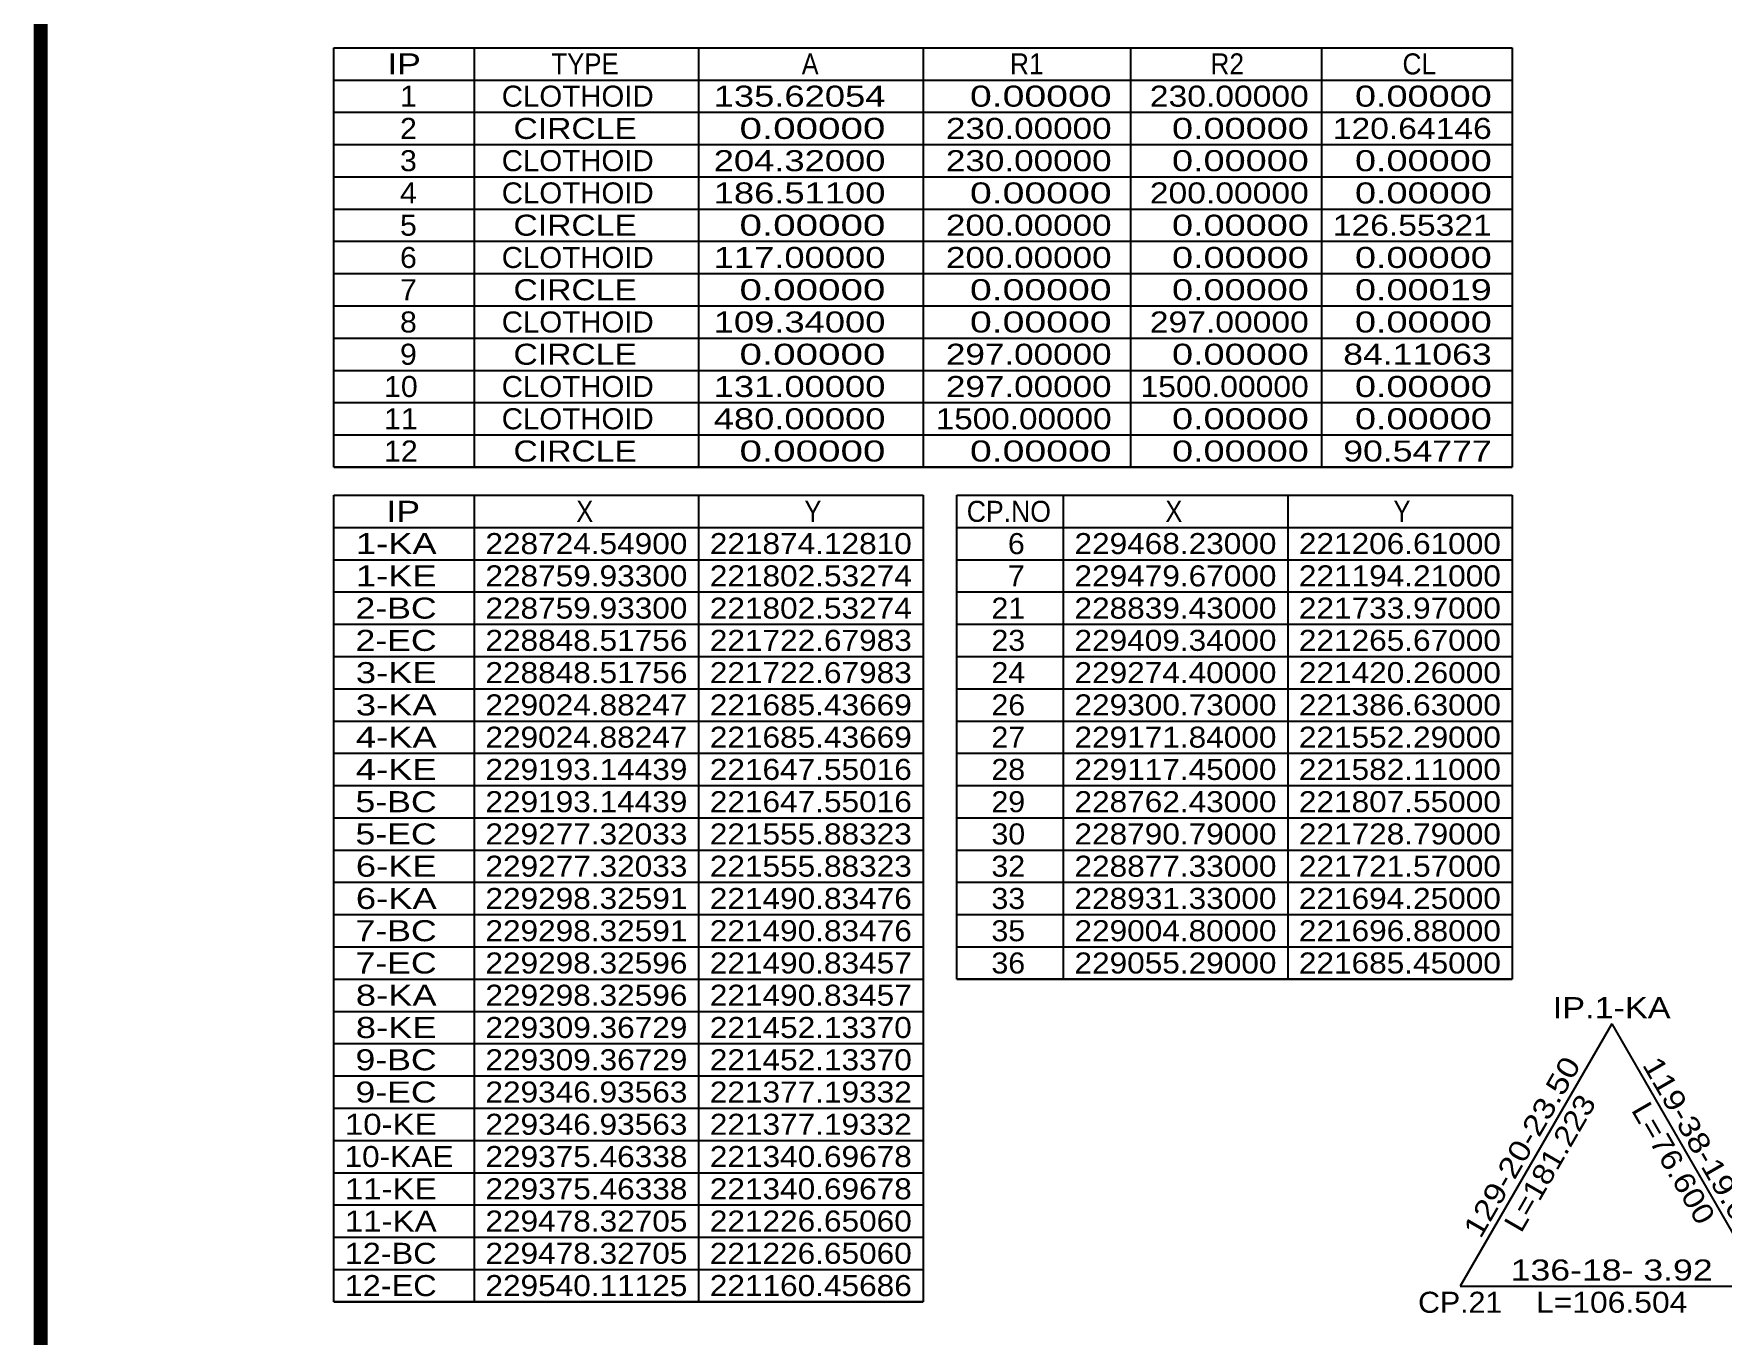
# Model space of a CAD drawing. Extents: x 230342 to 231183, y 224653 to 225247.
# Drawn here: x 230366.2 to 230607, y 224818.6 to 225004.1 of the extents above; entities that cross this region are included whole.
import ezdxf
from ezdxf.enums import TextEntityAlignment as Align

# ---------------------------------------------------------------- set-up
doc = ezdxf.new("R2010")
doc.units = 0
doc.header["$LTSCALE"] = 10
doc.header["$MEASUREMENT"] = 0
for name, color, linetype in [('CA-LEAL', 1, 'CONTINUOUS'), ('CA-LEAT', 3, 'CONTINUOUS'), ('CA-TABL-LIN1', 4, 'CONTINUOUS'), ('CA-TABL-LIN2', 1, 'CONTINUOUS'), ('CA-TABL-TEX1', 6, 'CONTINUOUS'), ('CA-TABL-TEX2', 3, 'CONTINUOUS'), ('CV-TABL-LIN1', 4, 'CONTINUOUS'), ('CV-TABL-LIN2', 1, 'CONTINUOUS'), ('CV-TABL-TEX1', 6, 'CONTINUOUS'), ('CV-TABL-TEX2', 3, 'CONTINUOUS'), ('CX-BORD', 3, 'CONTINUOUS'), ('CX-BORD-LIN1', 4, 'CONTINUOUS'), ('CX-BORD-LIN2', 3, 'CONTINUOUS'), ('CX-BORD-TEX2', 7, 'CONTINUOUS'), ('CX-BORD-TEX3', 6, 'CONTINUOUS')]:
    doc.layers.add(name, color=color, linetype=linetype)
doc.styles.get("Standard").update_dxf_attribs({"font": 'Dotum.ttf'})
doc.styles.add('TB_TEXT', font='Dotum.ttf')
doc.styles.add('TB_WBTXT', font='Dotum.ttf')
doc.styles.add('TB_WMTXT', font='Dotum.ttf')

# ---------------------------------------------------------------- blocks, each defined once
blk = doc.blocks.new('CXBLKA1-KHCA1')
at = {"layer": 'CX-BORD-LIN1', "const_width": 2}
blk.add_lwpolyline([(796, 0), (0, 0), (0, 554), (796, 554)], close=True, dxfattribs=at)
at = {"layer": 'CX-BORD-LIN1', "style": 'TB_TEXT'}
for tag, height, p in [('TR_RNUM4', 3, (285.11, 26.64)), ('TR_RDAT4', 3.5, (317.5, 27)), ('TR_DGN4', 3.5, (459.12, 27)), ('TR_CHK4', 3.5, (499.12, 27)), ('TR_APP4', 3.5, (539.12, 27)), ('TR_RNUM3', 3, (285.11, 20.64)), ('TR_RDAT3', 3.5, (317.5, 21)), ('TR_DGN3', 3.5, (459.12, 21)), ('TR_CHK3', 3.5, (499.12, 21)), ('TR_APP3', 3.5, (539.12, 21)), ('TR_RNUM2', 3, (285.11, 14.64)), ('TR_RDAT2', 3.5, (317.5, 15)), ('TR_DGN2', 3.5, (459.12, 15)), ('TR_CHK2', 3.5, (499.12, 15)), ('TR_APP2', 3.5, (539.12, 15)), ('TR_RNUM1', 3, (285.11, 8.64)), ('TR_RDAT1', 3.5, (317.5, 9)), ('TR_DGN1', 3.5, (459.12, 9)), ('TR_CHK1', 3.5, (499.12, 9)), ('TR_APP1', 3.5, (539.12, 9))]:
    blk.add_attdef(tag, text='', height=height, dxfattribs=at).set_placement(p, align=Align.MIDDLE_CENTER)
for tag, p in [('TR_RCON4', (342.3, 27)), ('TR_RCON3', (342.3, 21)), ('TR_RCON2', (342.3, 15)), ('TR_RCON1', (342.3, 9))]:
    blk.add_attdef(tag, text='', height=3.5, dxfattribs=at).set_placement(p, align=Align.MIDDLE_LEFT)
at = {"layer": 'CX-BORD-LIN2', "style": 'TB_TEXT'}
blk.add_attdef('TD_VERSION', text='', height=3, rotation=90, dxfattribs=at).set_placement((800.5, 48.01), align=Align.MIDDLE_CENTER)
at = {"layer": 'CX-BORD-TEX2', "style": 'TB_WMTXT'}
for tag, height, p in [('TB_CNAME', 5, (15.34, 531.83)), ('TB_CSCOP', 4, (16.63, 523.83))]:
    blk.add_attdef(tag, text='', height=height, dxfattribs=at).set_placement(p, align=Align.BOTTOM_LEFT)
at = {"layer": 'CX-BORD-TEX2', "style": 'TB_WBTXT'}
for tag, height, p in [('TB_MTITIL', 10, (398, 533.33)), ('TB_STITL', 7, (398, 518.33))]:
    blk.add_attdef(tag, text='', height=height, dxfattribs=at).set_placement(p, align=Align.MIDDLE_CENTER)
at = {"layer": 'CX-BORD-TEX3', "style": 'TB_TEXT'}
for tag, height, p in [('TD_DCOMP', 4.5, (217.5, 25)), ('TD_CSECT', 4.5, (611, 25)), ('TD_DNAME_TOP', 4.5, (755, 25)), ('TD_DNAME_MAIN', 4.5, (755, 19.01)), ('TD_CCOMP', 4.5, (217.5, 15)), ('TD_HSCAL', 4.5, (626.7, 15.24)), ('TD_VSCAL', 4.5, (655.78, 15.24)), ('TD_DNAME_BOT', 3, (755, 13.65)), ('TD_CNAME', 4.5, (65, 5.75)), ('TD_FIELD', 4.5, (182.5, 5.53)), ('TD_CSTEP', 4.5, (253.24, 5.53)), ('TD_DWGCODE', 4.5, (641, 5.39)), ('TD_DWGNO', 4.5, (755, 5.39))]:
    blk.add_attdef(tag, text='', height=height, dxfattribs=at).set_placement(p, align=Align.MIDDLE_CENTER)
at = {"layer": 'CX-BORD-TEX3', "style": 'TB_TEXT', "width": 0.9}
blk.add_attdef('TD_CDIST', text='', height=4.5, dxfattribs=at).set_placement((656, 25), align=Align.MIDDLE_CENTER)

msp = doc.modelspace()

# ---------------------------------------------------------------- linework, layer by layer
at = {"layer": 'CA-LEAL', "linetype": 'Continuous'}
for p, q in [((230591.24, 224862.98), (230569.64, 224825.57)), ((230591.24, 224862.98), (230612.84, 224825.57)), ((230569.64, 224825.57), (230612.84, 224825.57))]:
    msp.add_line(p, q, dxfattribs=at)
at = {"layer": 'CA-TABL-LIN1'}
for p, q in [((230409.04, 224942.35), (230409.04, 225002.15)), ((230409.04, 225002.15), (230577.04, 225002.15)), ((230429.04, 225002.15), (230429.04, 224942.35)), ((230577.04, 225002.15), (230577.04, 224942.35)), ((230409.04, 224997.55), (230577.04, 224997.55)), ((230409.04, 224942.35), (230577.04, 224942.35)), ((230577.04, 224942.35), (230409.04, 224942.35)), ((230409.04, 224823.35), (230409.04, 224938.35)), ((230409.04, 224938.35), (230493.04, 224938.35)), ((230429.04, 224938.35), (230429.04, 224823.35)), ((230493.04, 224938.35), (230493.04, 224823.35)), ((230409.04, 224933.75), (230493.04, 224933.75)), ((230409.04, 224823.35), (230493.04, 224823.35)), ((230493.04, 224823.35), (230409.04, 224823.35))]:
    msp.add_line(p, q, dxfattribs=at)
at = {"layer": 'CA-TABL-LIN2'}
for p, q in [((230461.04, 225002.15), (230461.04, 224942.35)), ((230493.04, 225002.15), (230493.04, 224942.35)), ((230522.64, 225002.15), (230522.64, 224942.35)), ((230549.84, 225002.15), (230549.84, 224942.35)), ((230409.04, 224992.95), (230577.04, 224992.95)), ((230409.04, 224988.35), (230577.04, 224988.35)), ((230409.04, 224983.75), (230577.04, 224983.75)), ((230409.04, 224979.15), (230577.04, 224979.15)), ((230409.04, 224974.55), (230577.04, 224974.55)), ((230409.04, 224969.95), (230577.04, 224969.95)), ((230409.04, 224965.35), (230577.04, 224965.35)), ((230409.04, 224960.75), (230577.04, 224960.75)), ((230409.04, 224956.15), (230577.04, 224956.15)), ((230409.04, 224951.55), (230577.04, 224951.55)), ((230409.04, 224946.95), (230577.04, 224946.95)), ((230461.04, 224938.35), (230461.04, 224823.35)), ((230409.04, 224929.15), (230493.04, 224929.15)), ((230409.04, 224924.55), (230493.04, 224924.55)), ((230409.04, 224919.95), (230493.04, 224919.95)), ((230409.04, 224915.35), (230493.04, 224915.35)), ((230409.04, 224910.75), (230493.04, 224910.75)), ((230409.04, 224906.15), (230493.04, 224906.15)), ((230409.04, 224901.55), (230493.04, 224901.55)), ((230409.04, 224896.95), (230493.04, 224896.95)), ((230409.04, 224892.35), (230493.04, 224892.35)), ((230409.04, 224887.75), (230493.04, 224887.75)), ((230409.04, 224883.15), (230493.04, 224883.15)), ((230409.04, 224878.55), (230493.04, 224878.55)), ((230409.04, 224873.95), (230493.04, 224873.95)), ((230409.04, 224869.35), (230493.04, 224869.35)), ((230409.04, 224864.75), (230493.04, 224864.75)), ((230409.04, 224860.15), (230493.04, 224860.15)), ((230409.04, 224855.55), (230493.04, 224855.55)), ((230409.04, 224850.95), (230493.04, 224850.95)), ((230409.04, 224846.35), (230493.04, 224846.35)), ((230409.04, 224841.75), (230493.04, 224841.75)), ((230409.04, 224837.15), (230493.04, 224837.15)), ((230409.04, 224832.55), (230493.04, 224832.55)), ((230409.04, 224827.95), (230493.04, 224827.95))]:
    msp.add_line(p, q, dxfattribs=at)
at = {"layer": 'CV-TABL-LIN1'}
for p, q in [((230497.84, 224869.35), (230497.84, 224938.35)), ((230497.84, 224938.35), (230577.04, 224938.35)), ((230513.04, 224938.35), (230513.04, 224869.35)), ((230577.04, 224938.35), (230577.04, 224869.35)), ((230497.84, 224933.75), (230577.04, 224933.75)), ((230497.84, 224869.35), (230577.04, 224869.35)), ((230577.04, 224869.35), (230497.84, 224869.35))]:
    msp.add_line(p, q, dxfattribs=at)
at = {"layer": 'CV-TABL-LIN2'}
for p, q in [((230545.04, 224938.35), (230545.04, 224869.35)), ((230497.84, 224929.15), (230577.04, 224929.15)), ((230497.84, 224924.55), (230577.04, 224924.55)), ((230497.84, 224919.95), (230577.04, 224919.95)), ((230497.84, 224915.35), (230577.04, 224915.35)), ((230497.84, 224910.75), (230577.04, 224910.75)), ((230497.84, 224906.15), (230577.04, 224906.15)), ((230497.84, 224901.55), (230577.04, 224901.55)), ((230497.84, 224896.95), (230577.04, 224896.95)), ((230497.84, 224892.35), (230577.04, 224892.35)), ((230497.84, 224887.75), (230577.04, 224887.75)), ((230497.84, 224883.15), (230577.04, 224883.15)), ((230497.84, 224878.55), (230577.04, 224878.55)), ((230497.84, 224873.95), (230577.04, 224873.95))]:
    msp.add_line(p, q, dxfattribs=at)

# ---------------------------------------------------------------- block references
at = {"layer": 'CX-BORD'}
msp.add_blockref('CXBLKA1-KHCA1', (230367.24, 224672.57), dxfattribs=at)

# ---------------------------------------------------------------- texts
at = {"layer": 'CA-LEAT'}
for s, rotation, width, p, p2 in [('IP.1-KA', 0, 1.068669, (230582.84, 224863.78), (230599.64, 224863.78)), ('129-20-23.50', 60, 1.015822, (230572.54, 224832.21), (230586.94, 224857.15)), ('119-38-19.02', 300, 1.015822, (230595.53, 224857.15), (230609.93, 224832.21)), ('L=181.223', 60, 1.036811, (230578.33, 224833.02), (230589.13, 224851.73)), ('L=76.600', 300, 1.043309, (230593.95, 224850.69), (230603.55, 224834.06)), ('136-18- 3.92', 0, 1.054426, (230576.84, 224826.37), (230605.64, 224826.37)), ('CP.21', 0, 0.991258, (230563.64, 224821.77), (230575.64, 224821.77)), ('L=106.504', 0, 1.036811, (230580.44, 224821.77), (230602.04, 224821.77))]:
    msp.add_text(s, height=3, rotation=rotation, dxfattribs=dict(at, width=width)).set_placement(p, p2, align=Align.FIT)
at = {"layer": 'CA-TABL-TEX1'}
for s, width, p, p2 in [('IP', 1.278959, (230416.64, 224998.35), (230421.44, 224998.35)), ('TYPE', 0.937734, (230440.05, 224998.35), (230449.65, 224998.35)), ('A', 0.86325, (230475.75, 224998.35), (230478.15, 224998.35)), ('R1', 0.920531, (230505.44, 224998.35), (230510.24, 224998.35)), ('R2', 0.920531, (230534.02, 224998.35), (230538.82, 224998.35)), ('CL', 0.912693, (230561.41, 224998.35), (230566.21, 224998.35)), ('1', 0.987605, (230418.46, 224993.75), (230420.86, 224993.75)), ('2', 0.987605, (230418.46, 224989.15), (230420.86, 224989.15)), ('3', 0.987605, (230418.46, 224984.55), (230420.86, 224984.55)), ('4', 0.987605, (230418.46, 224979.95), (230420.86, 224979.95)), ('5', 0.987605, (230418.46, 224975.35), (230420.86, 224975.35)), ('6', 0.987605, (230418.46, 224970.75), (230420.86, 224970.75)), ('7', 0.987605, (230418.46, 224966.15), (230420.86, 224966.15)), ('8', 0.987605, (230418.46, 224961.55), (230420.86, 224961.55)), ('9', 0.987605, (230418.46, 224956.95), (230420.86, 224956.95)), ('10', 0.987605, (230416.19, 224952.35), (230420.99, 224952.35)), ('11', 0.987605, (230416.19, 224947.75), (230420.99, 224947.75)), ('12', 0.987605, (230416.19, 224943.15), (230420.99, 224943.15)), ('IP', 1.278959, (230416.52, 224934.55), (230421.32, 224934.55)), ('X', 0.954045, (230443.61, 224934.55), (230446.01, 224934.55)), ('Y', 0.957143, (230476.14, 224934.55), (230478.54, 224934.55)), ('  1-KA', 1.091852, (230409.29, 224929.95), (230423.69, 224929.95)), ('  1-KE', 1.105155, (230409.29, 224925.35), (230423.69, 224925.35)), ('  2-BC', 1.065863, (230409.29, 224920.75), (230423.69, 224920.75)), ('  2-EC', 1.082828, (230409.29, 224916.15), (230423.69, 224916.15)), ('  3-KE', 1.105155, (230409.29, 224911.55), (230423.69, 224911.55)), ('  3-KA', 1.091852, (230409.29, 224906.95), (230423.69, 224906.95)), ('  4-KA', 1.091852, (230409.29, 224902.35), (230423.69, 224902.35)), ('  4-KE', 1.105155, (230409.29, 224897.75), (230423.69, 224897.75)), ('  5-BC', 1.065863, (230409.29, 224893.15), (230423.69, 224893.15)), ('  5-EC', 1.082828, (230409.29, 224888.55), (230423.69, 224888.55)), ('  6-KE', 1.105155, (230409.29, 224883.95), (230423.69, 224883.95)), ('  6-KA', 1.091852, (230409.29, 224879.35), (230423.69, 224879.35)), ('  7-BC', 1.065863, (230409.29, 224874.75), (230423.69, 224874.75)), ('  7-EC', 1.082828, (230409.29, 224870.15), (230423.69, 224870.15)), ('  8-KA', 1.091852, (230409.29, 224865.55), (230423.69, 224865.55)), ('  8-KE', 1.105155, (230409.29, 224860.95), (230423.69, 224860.95)), ('  9-BC', 1.065863, (230409.29, 224856.35), (230423.69, 224856.35)), ('  9-EC', 1.082828, (230409.29, 224851.75), (230423.69, 224851.75)), (' 10-KE', 1.023611, (230409.29, 224847.15), (230423.69, 224847.15)), (' 10-KAE', 0.997149, (230409.29, 224842.55), (230426.09, 224842.55)), (' 11-KE', 1.023611, (230409.29, 224837.95), (230423.69, 224837.95)), (' 11-KA', 1.012189, (230409.29, 224833.35), (230423.69, 224833.35)), (' 12-BC', 0.989815, (230409.29, 224828.75), (230423.69, 224828.75)), (' 12-EC', 1.004429, (230409.29, 224824.15), (230423.69, 224824.15))]:
    msp.add_text(s, height=3, rotation=0, dxfattribs=dict(at, width=width)).set_placement(p, p2, align=Align.FIT)
at = {"layer": 'CA-TABL-TEX2'}
for s, width, p, p2 in [('  CLOTHOID', 1.007003, (230430.64, 224993.75), (230454.64, 224993.75)), ('   135.62054', 1.143744, (230458.88, 224993.75), (230487.68, 224993.75)), ('    0.00000', 1.215898, (230493.53, 224993.75), (230519.93, 224993.75)), (' 230.00000', 1.07161, (230524.05, 224993.75), (230548.05, 224993.75)), ('   0.00000', 1.18109, (230550.14, 224993.75), (230574.14, 224993.75)), ('   CIRCLE', 1.141652, (230430.64, 224989.15), (230452.24, 224989.15)), ('     0.00000', 1.246512, (230458.88, 224989.15), (230487.68, 224989.15)), ('  230.00000', 1.109788, (230493.53, 224989.15), (230519.93, 224989.15)), ('   0.00000', 1.18109, (230524.05, 224989.15), (230548.05, 224989.15)), (' 120.64146', 1.07161, (230550.14, 224989.15), (230574.14, 224989.15)), ('  CLOTHOID', 1.007003, (230430.64, 224984.55), (230454.64, 224984.55)), ('   204.32000', 1.143744, (230458.88, 224984.55), (230487.68, 224984.55)), ('  230.00000', 1.109788, (230493.53, 224984.55), (230519.93, 224984.55)), ('   0.00000', 1.18109, (230524.05, 224984.55), (230548.05, 224984.55)), ('   0.00000', 1.18109, (230550.14, 224984.55), (230574.14, 224984.55)), ('  CLOTHOID', 1.007003, (230430.64, 224979.95), (230454.64, 224979.95)), ('   186.51100', 1.143744, (230458.88, 224979.95), (230487.68, 224979.95)), ('    0.00000', 1.215898, (230493.53, 224979.95), (230519.93, 224979.95)), (' 200.00000', 1.07161, (230524.05, 224979.95), (230548.05, 224979.95)), ('   0.00000', 1.18109, (230550.14, 224979.95), (230574.14, 224979.95)), ('   CIRCLE', 1.141652, (230430.64, 224975.35), (230452.24, 224975.35)), ('     0.00000', 1.246512, (230458.88, 224975.35), (230487.68, 224975.35)), ('  200.00000', 1.109788, (230493.53, 224975.35), (230519.93, 224975.35)), ('   0.00000', 1.18109, (230524.05, 224975.35), (230548.05, 224975.35)), (' 126.55321', 1.07161, (230550.14, 224975.35), (230574.14, 224975.35)), ('  CLOTHOID', 1.007003, (230430.64, 224970.75), (230454.64, 224970.75)), ('   117.00000', 1.143744, (230458.88, 224970.75), (230487.68, 224970.75)), ('  200.00000', 1.109788, (230493.53, 224970.75), (230519.93, 224970.75)), ('   0.00000', 1.18109, (230524.05, 224970.75), (230548.05, 224970.75)), ('   0.00000', 1.18109, (230550.14, 224970.75), (230574.14, 224970.75)), ('   CIRCLE', 1.141652, (230430.64, 224966.15), (230452.24, 224966.15)), ('     0.00000', 1.246512, (230458.88, 224966.15), (230487.68, 224966.15)), ('    0.00000', 1.215898, (230493.53, 224966.15), (230519.93, 224966.15)), ('   0.00000', 1.18109, (230524.05, 224966.15), (230548.05, 224966.15)), ('   0.00019', 1.18109, (230550.14, 224966.15), (230574.14, 224966.15)), ('  CLOTHOID', 1.007003, (230430.64, 224961.55), (230454.64, 224961.55)), ('   109.34000', 1.143744, (230458.88, 224961.55), (230487.68, 224961.55)), ('    0.00000', 1.215898, (230493.53, 224961.55), (230519.93, 224961.55)), (' 297.00000', 1.07161, (230524.05, 224961.55), (230548.05, 224961.55)), ('   0.00000', 1.18109, (230550.14, 224961.55), (230574.14, 224961.55)), ('   CIRCLE', 1.141652, (230430.64, 224956.95), (230452.24, 224956.95)), ('     0.00000', 1.246512, (230458.88, 224956.95), (230487.68, 224956.95)), ('  297.00000', 1.109788, (230493.53, 224956.95), (230519.93, 224956.95)), ('   0.00000', 1.18109, (230524.05, 224956.95), (230548.05, 224956.95)), ('  84.11063', 1.12369, (230550.14, 224956.95), (230574.14, 224956.95)), ('  CLOTHOID', 1.007003, (230430.64, 224952.35), (230454.64, 224952.35)), ('   131.00000', 1.143744, (230458.88, 224952.35), (230487.68, 224952.35)), ('  297.00000', 1.109788, (230493.53, 224952.35), (230519.93, 224952.35)), ('1500.00000', 1.024145, (230524.05, 224952.35), (230548.05, 224952.35)), ('   0.00000', 1.18109, (230550.14, 224952.35), (230574.14, 224952.35)), ('  CLOTHOID', 1.007003, (230430.64, 224947.75), (230454.64, 224947.75)), ('   480.00000', 1.143744, (230458.88, 224947.75), (230487.68, 224947.75)), (' 1500.00000', 1.063387, (230493.53, 224947.75), (230519.93, 224947.75)), ('   0.00000', 1.18109, (230524.05, 224947.75), (230548.05, 224947.75)), ('   0.00000', 1.18109, (230550.14, 224947.75), (230574.14, 224947.75)), ('   CIRCLE', 1.141652, (230430.64, 224943.15), (230452.24, 224943.15)), ('     0.00000', 1.246512, (230458.88, 224943.15), (230487.68, 224943.15)), ('    0.00000', 1.215898, (230493.53, 224943.15), (230519.93, 224943.15)), ('   0.00000', 1.18109, (230524.05, 224943.15), (230548.05, 224943.15)), ('  90.54777', 1.12369, (230550.14, 224943.15), (230574.14, 224943.15)), ('228724.54900', 1.017868, (230430.64, 224929.95), (230459.44, 224929.95)), ('221874.12810', 1.017868, (230462.64, 224929.95), (230491.44, 224929.95)), ('228759.93300', 1.017868, (230430.64, 224925.35), (230459.44, 224925.35)), ('221802.53274', 1.017868, (230462.64, 224925.35), (230491.44, 224925.35)), ('228759.93300', 1.017868, (230430.64, 224920.75), (230459.44, 224920.75)), ('221802.53274', 1.017868, (230462.64, 224920.75), (230491.44, 224920.75)), ('228848.51756', 1.017868, (230430.64, 224916.15), (230459.44, 224916.15)), ('221722.67983', 1.017868, (230462.64, 224916.15), (230491.44, 224916.15)), ('228848.51756', 1.017868, (230430.64, 224911.55), (230459.44, 224911.55)), ('221722.67983', 1.017868, (230462.64, 224911.55), (230491.44, 224911.55)), ('229024.88247', 1.017868, (230430.64, 224906.95), (230459.44, 224906.95)), ('221685.43669', 1.017868, (230462.64, 224906.95), (230491.44, 224906.95)), ('229024.88247', 1.017868, (230430.64, 224902.35), (230459.44, 224902.35)), ('221685.43669', 1.017868, (230462.64, 224902.35), (230491.44, 224902.35)), ('229193.14439', 1.017868, (230430.64, 224897.75), (230459.44, 224897.75)), ('221647.55016', 1.017868, (230462.64, 224897.75), (230491.44, 224897.75)), ('229193.14439', 1.017868, (230430.64, 224893.15), (230459.44, 224893.15)), ('221647.55016', 1.017868, (230462.64, 224893.15), (230491.44, 224893.15)), ('229277.32033', 1.017868, (230430.64, 224888.55), (230459.44, 224888.55)), ('221555.88323', 1.017868, (230462.64, 224888.55), (230491.44, 224888.55)), ('229277.32033', 1.017868, (230430.64, 224883.95), (230459.44, 224883.95)), ('221555.88323', 1.017868, (230462.64, 224883.95), (230491.44, 224883.95)), ('229298.32591', 1.017868, (230430.64, 224879.35), (230459.44, 224879.35)), ('221490.83476', 1.017868, (230462.64, 224879.35), (230491.44, 224879.35)), ('229298.32591', 1.017868, (230430.64, 224874.75), (230459.44, 224874.75)), ('221490.83476', 1.017868, (230462.64, 224874.75), (230491.44, 224874.75)), ('229298.32596', 1.017868, (230430.64, 224870.15), (230459.44, 224870.15)), ('221490.83457', 1.017868, (230462.64, 224870.15), (230491.44, 224870.15)), ('229298.32596', 1.017868, (230430.64, 224865.55), (230459.44, 224865.55)), ('221490.83457', 1.017868, (230462.64, 224865.55), (230491.44, 224865.55)), ('229309.36729', 1.017868, (230430.64, 224860.95), (230459.44, 224860.95)), ('221452.13370', 1.017868, (230462.64, 224860.95), (230491.44, 224860.95)), ('229309.36729', 1.017868, (230430.64, 224856.35), (230459.44, 224856.35)), ('221452.13370', 1.017868, (230462.64, 224856.35), (230491.44, 224856.35)), ('229346.93563', 1.017868, (230430.64, 224851.75), (230459.44, 224851.75)), ('221377.19332', 1.017868, (230462.64, 224851.75), (230491.44, 224851.75)), ('229346.93563', 1.017868, (230430.64, 224847.15), (230459.44, 224847.15)), ('221377.19332', 1.017868, (230462.64, 224847.15), (230491.44, 224847.15)), ('229375.46338', 1.017868, (230430.64, 224842.55), (230459.44, 224842.55)), ('221340.69678', 1.017868, (230462.64, 224842.55), (230491.44, 224842.55)), ('229375.46338', 1.017868, (230430.64, 224837.95), (230459.44, 224837.95)), ('221340.69678', 1.017868, (230462.64, 224837.95), (230491.44, 224837.95)), ('229478.32705', 1.017868, (230430.64, 224833.35), (230459.44, 224833.35)), ('221226.65060', 1.017868, (230462.64, 224833.35), (230491.44, 224833.35)), ('229478.32705', 1.017868, (230430.64, 224828.75), (230459.44, 224828.75)), ('221226.65060', 1.017868, (230462.64, 224828.75), (230491.44, 224828.75)), ('229540.11125', 1.017868, (230430.64, 224824.15), (230459.44, 224824.15)), ('221160.45686', 1.017868, (230462.64, 224824.15), (230491.44, 224824.15))]:
    msp.add_text(s, height=3, rotation=0, dxfattribs=dict(at, width=width)).set_placement(p, p2, align=Align.FIT)
at = {"layer": 'CV-TABL-TEX1'}
for s, width, p, p2 in [('CP.NO', 0.90374, (230499.28, 224934.55), (230511.28, 224934.55)), ('X', 0.954045, (230527.61, 224934.55), (230530.01, 224934.55)), ('Y', 0.957143, (230560.14, 224934.55), (230562.54, 224934.55)), ('6', 0.987605, (230505.15, 224929.95), (230507.55, 224929.95)), ('7', 0.987605, (230505.15, 224925.35), (230507.55, 224925.35)), ('21', 0.987605, (230502.8, 224920.75), (230507.6, 224920.75)), ('23', 0.987605, (230502.8, 224916.15), (230507.6, 224916.15)), ('24', 0.987605, (230502.8, 224911.55), (230507.6, 224911.55)), ('26', 0.987605, (230502.8, 224906.95), (230507.6, 224906.95)), ('27', 0.987605, (230502.8, 224902.35), (230507.6, 224902.35)), ('28', 0.987605, (230502.8, 224897.75), (230507.6, 224897.75)), ('29', 0.987605, (230502.8, 224893.15), (230507.6, 224893.15)), ('30', 0.987605, (230502.8, 224888.55), (230507.6, 224888.55)), ('32', 0.987605, (230502.8, 224883.95), (230507.6, 224883.95)), ('33', 0.987605, (230502.8, 224879.35), (230507.6, 224879.35)), ('35', 0.987605, (230502.8, 224874.75), (230507.6, 224874.75)), ('36', 0.987605, (230502.8, 224870.15), (230507.6, 224870.15))]:
    msp.add_text(s, height=3, rotation=0, dxfattribs=dict(at, width=width)).set_placement(p, p2, align=Align.FIT)
at = {"layer": 'CV-TABL-TEX2', "width": 1.017868}
for s, p, p2 in [('229468.23000', (230514.64, 224929.95), (230543.44, 224929.95)), ('221206.61000', (230546.64, 224929.95), (230575.44, 224929.95)), ('229479.67000', (230514.64, 224925.35), (230543.44, 224925.35)), ('221194.21000', (230546.64, 224925.35), (230575.44, 224925.35)), ('228839.43000', (230514.64, 224920.75), (230543.44, 224920.75)), ('221733.97000', (230546.64, 224920.75), (230575.44, 224920.75)), ('229409.34000', (230514.64, 224916.15), (230543.44, 224916.15)), ('221265.67000', (230546.64, 224916.15), (230575.44, 224916.15)), ('229274.40000', (230514.64, 224911.55), (230543.44, 224911.55)), ('221420.26000', (230546.64, 224911.55), (230575.44, 224911.55)), ('229300.73000', (230514.64, 224906.95), (230543.44, 224906.95)), ('221386.63000', (230546.64, 224906.95), (230575.44, 224906.95)), ('229171.84000', (230514.64, 224902.35), (230543.44, 224902.35)), ('221552.29000', (230546.64, 224902.35), (230575.44, 224902.35)), ('229117.45000', (230514.64, 224897.75), (230543.44, 224897.75)), ('221582.11000', (230546.64, 224897.75), (230575.44, 224897.75)), ('228762.43000', (230514.64, 224893.15), (230543.44, 224893.15)), ('221807.55000', (230546.64, 224893.15), (230575.44, 224893.15)), ('228790.79000', (230514.64, 224888.55), (230543.44, 224888.55)), ('221728.79000', (230546.64, 224888.55), (230575.44, 224888.55)), ('228877.33000', (230514.64, 224883.95), (230543.44, 224883.95)), ('221721.57000', (230546.64, 224883.95), (230575.44, 224883.95)), ('228931.33000', (230514.64, 224879.35), (230543.44, 224879.35)), ('221694.25000', (230546.64, 224879.35), (230575.44, 224879.35)), ('229004.80000', (230514.64, 224874.75), (230543.44, 224874.75)), ('221696.88000', (230546.64, 224874.75), (230575.44, 224874.75)), ('229055.29000', (230514.64, 224870.15), (230543.44, 224870.15)), ('221685.45000', (230546.64, 224870.15), (230575.44, 224870.15))]:
    msp.add_text(s, height=3, rotation=0, dxfattribs=at).set_placement(p, p2, align=Align.FIT)

doc.saveas('drawing.dxf')
